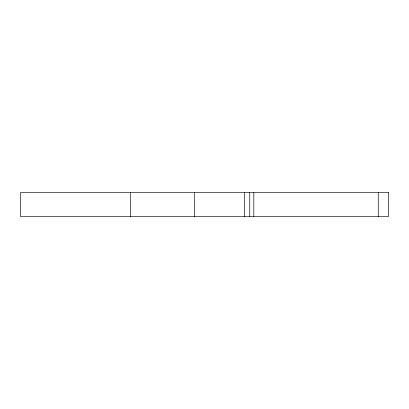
<?xml version="1.0" encoding="UTF-8"?>
<svg xmlns="http://www.w3.org/2000/svg" width="409" height="409" viewBox="0 0 409 409"><rect width="100%" height="100%" fill="white"/><g stroke="black" fill="none" stroke-linecap="round" stroke-linejoin="round"><path stroke-width="0.61" d="M378.248 192.542L378.248 216.458M253.815 192.542L253.815 216.458M249.756 192.542L249.756 216.458M244.546 192.542L244.546 216.458M194.444 192.542L194.444 216.458M130.313 192.542L130.313 216.458M388.55 192.542L20.45 192.542L20.45 216.458L388.55 216.458L388.55 192.542"/></g></svg>
